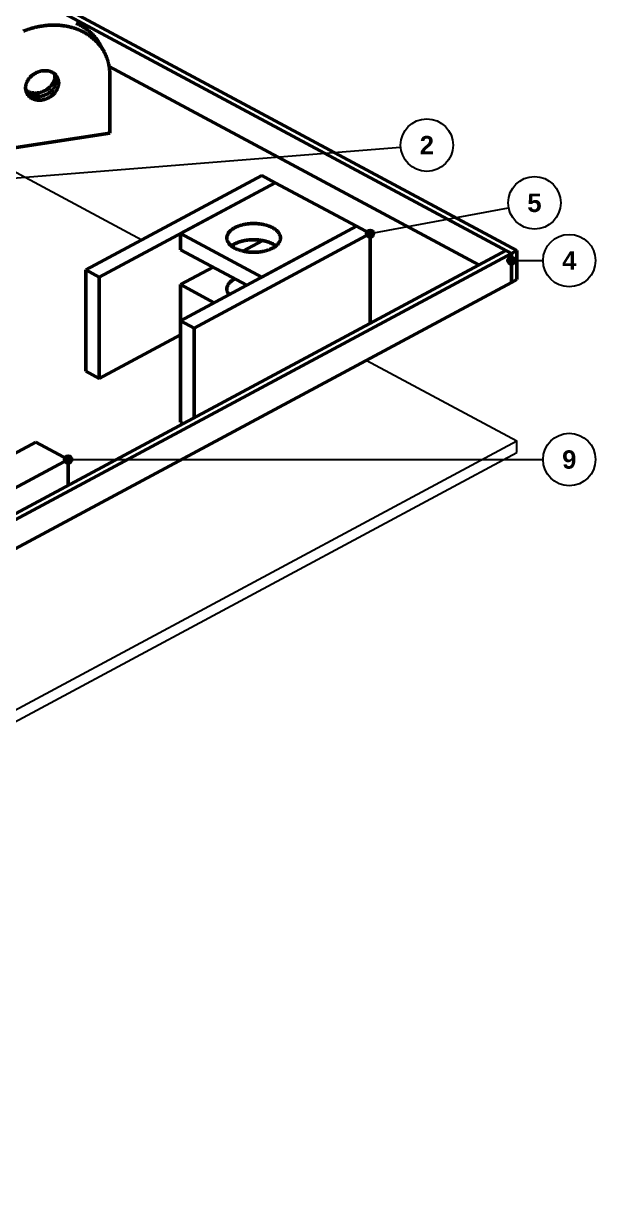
# Model space of a CAD drawing. Header units: millimetres. Extents: x 0 to 841, y 0 to 594.
# Drawn here: x 505.6 to 614.5, y 158.1 to 381.5 of the extents above; entities that cross this region are included whole.
import ezdxf
from ezdxf.enums import TextEntityAlignment as Align

# ---------------------------------------------------------------- set-up
doc = ezdxf.new("R2010")
doc.units = ezdxf.units.MM
for name, color, linetype, lineweight in [('ACH', 7, 'CONTINUOUS', 13), ('COTA', 7, 'CONTINUOUS', 25), ('FINA', 7, 'CONTINUOUS', 25), ('TXT', 7, 'CONTINUOUS', 25), ('VIS', 7, 'CONTINUOUS', 50)]:
    doc.layers.add(name, color=color, linetype=linetype, lineweight=lineweight)
doc.styles.add('STDB', font='LiberationSans-Bold.ttf')

msp = doc.modelspace()

# ---------------------------------------------------------------- hatches: boundary and pattern name
at = {"layer": 'ACH'}
h = msp.add_hatch(color=7, dxfattribs=at)
h.dxf.hatch_style = 1
h.paths.add_polyline_path([(572.37, 341.52), (572.13, 342.08), (571.57, 342.32), (571, 342.08), (570.77, 341.52), (571, 340.95), (571.57, 340.72), (572.13, 340.95)])
h = msp.add_hatch(color=7, dxfattribs=at)
h.dxf.hatch_style = 1
h.paths.add_polyline_path([(599.27, 336.37), (599.03, 336.93), (598.47, 337.17), (597.9, 336.93), (597.67, 336.37), (597.9, 335.8), (598.47, 335.57), (599.03, 335.8)])
h = msp.add_hatch(color=7, dxfattribs=at)
h.dxf.hatch_style = 1
h.paths.add_polyline_path([(514.87, 298.47), (514.64, 299.04), (514.07, 299.27), (513.51, 299.04), (513.27, 298.47), (513.51, 297.91), (514.07, 297.67), (514.64, 297.91)])

# ---------------------------------------------------------------- linework, layer by layer
at = {"layer": 'COTA'}
for p, q in [((353.73, 340.15), (577.39, 357.97)), ((571.57, 341.52), (597.95, 346.45)), ((598.47, 336.37), (604.5, 336.37)), ((514.07, 298.47), (604.5, 298.47))]:
    msp.add_line(p, q, dxfattribs=at)
for centre in [(571.57, 341.52), (598.47, 336.37), (514.07, 298.47)]:
    msp.add_circle(centre, 0.8, dxfattribs=at)
at = {"layer": 'FINA'}
for points in [[(334.47, 479.49), (598.47, 337.75)], [(335.5, 480.05), (599.5, 338.31)], [(520.96, 376.05), (520.9, 376.15), (520.84, 376.26), (520.78, 376.36), (520.72, 376.46), (520.65, 376.57), (520.59, 376.67), (520.53, 376.77), (520.46, 376.87), (520.39, 376.97), (520.32, 377.06), (520.25, 377.16), (520.18, 377.26), (520.1, 377.35), (520.03, 377.45), (519.95, 377.54), (519.88, 377.63), (519.8, 377.72), (519.72, 377.81), (519.64, 377.9), (519.55, 377.99), (519.47, 378.08), (519.39, 378.16), (519.3, 378.25), (519.21, 378.33), (519.13, 378.41), (519.04, 378.49), (518.95, 378.57), (518.86, 378.65), (518.77, 378.73), (518.67, 378.81), (518.58, 378.88), (518.49, 378.96), (518.39, 379.03), (518.29, 379.1), (518.2, 379.17), (518.1, 379.24), (518, 379.31), (517.9, 379.38), (517.8, 379.44), (517.7, 379.51), (517.6, 379.57), (517.49, 379.63), (517.39, 379.69), (517.28, 379.75), (517.18, 379.81), (517.07, 379.87), (516.97, 379.93), (516.86, 379.98), (516.75, 380.03), (516.64, 380.09), (516.54, 380.14), (516.43, 380.19), (516.32, 380.24), (516.21, 380.28), (516.1, 380.33), (515.98, 380.38), (515.87, 380.42), (515.76, 380.46), (515.65, 380.5), (515.53, 380.54), (515.42, 380.58), (515.31, 380.62), (515.19, 380.66), (515.08, 380.69), (514.96, 380.73), (514.85, 380.76), (514.73, 380.79), (514.61, 380.82), (514.5, 380.85), (514.38, 380.88), (514.26, 380.91), (514.15, 380.94), (514.03, 380.96), (513.91, 380.99), (513.79, 381.01), (513.67, 381.03), (513.56, 381.05), (513.44, 381.07), (513.32, 381.09), (513.2, 381.11), (513.08, 381.12), (512.96, 381.14), (512.84, 381.15), (512.72, 381.16), (512.6, 381.17), (512.48, 381.19), (512.36, 381.19), (512.24, 381.2), (512.12, 381.21), (512, 381.22), (511.88, 381.22), (511.76, 381.23), (511.64, 381.23), (511.52, 381.23), (511.4, 381.23), (511.28, 381.23), (511.16, 381.23), (511.04, 381.23), (510.92, 381.23), (510.8, 381.22), (510.68, 381.22), (510.56, 381.21), (510.44, 381.21), (510.32, 381.2), (510.2, 381.19), (510.08, 381.18), (509.96, 381.17), (509.84, 381.16), (509.72, 381.14), (509.6, 381.13), (509.48, 381.11), (509.36, 381.1), (509.25, 381.08), (509.13, 381.06), (509.01, 381.05), (508.89, 381.03), (508.77, 381.01), (508.65, 380.98), (508.53, 380.96), (508.42, 380.94), (508.3, 380.91), (508.18, 380.89), (508.06, 380.86), (507.95, 380.84), (507.83, 380.81), (507.71, 380.78), (507.6, 380.75), (507.48, 380.72), (507.36, 380.69), (507.25, 380.66), (507.13, 380.62), (507.02, 380.59), (506.9, 380.56), (506.79, 380.52), (506.67, 380.48), (506.56, 380.45), (506.44, 380.41), (506.33, 380.37), (506.22, 380.33), (506.1, 380.29), (505.99, 380.25), (505.88, 380.21), (505.77, 380.16), (505.65, 380.12), (505.54, 380.07)], [(520.23, 377.4), (520.18, 377.51), (520.12, 377.61), (520.06, 377.72), (520, 377.82), (519.93, 377.92), (519.87, 378.02), (519.8, 378.12), (519.74, 378.22), (519.67, 378.32), (519.6, 378.42), (519.53, 378.52), (519.46, 378.61), (519.38, 378.71), (519.31, 378.8), (519.23, 378.9), (519.15, 378.99), (519.08, 379.08), (519, 379.17), (518.91, 379.26), (518.83, 379.35), (518.75, 379.43), (518.67, 379.52), (518.58, 379.6), (518.49, 379.69), (518.41, 379.77), (518.32, 379.85), (518.23, 379.93), (518.14, 380.01), (518.04, 380.09), (517.95, 380.16), (517.86, 380.24), (517.76, 380.31), (517.67, 380.39), (517.57, 380.46), (517.47, 380.53), (517.38, 380.6), (517.28, 380.67), (517.18, 380.73), (517.08, 380.8), (516.98, 380.86), (516.87, 380.93), (516.77, 380.99), (516.67, 381.05), (516.56, 381.11), (516.46, 381.17), (516.35, 381.22), (516.25, 381.28), (516.14, 381.34), (516.03, 381.39), (515.92, 381.44), (515.81, 381.49), (515.71, 381.54), (515.6, 381.59)], [(520.96, 376.05), (520.23, 377.4)], [(522.01, 371.72), (522.01, 371.84), (522.01, 371.96), (522, 372.09), (522, 372.21), (521.99, 372.33), (521.98, 372.45), (521.97, 372.57), (521.96, 372.69), (521.95, 372.81), (521.94, 372.93), (521.92, 373.05), (521.9, 373.17), (521.88, 373.29), (521.86, 373.41), (521.84, 373.53), (521.82, 373.65), (521.79, 373.77), (521.76, 373.89), (521.74, 374.01), (521.71, 374.13), (521.67, 374.24), (521.64, 374.36), (521.61, 374.48), (521.57, 374.59), (521.53, 374.71), (521.49, 374.82), (521.45, 374.94), (521.41, 375.05), (521.36, 375.16), (521.32, 375.28), (521.27, 375.39), (521.22, 375.5), (521.17, 375.61), (521.12, 375.72), (521.07, 375.83), (521.01, 375.94), (520.96, 376.05)], [(521.88, 373.34), (592.28, 335.54)], [(506.21, 368.2), (506.16, 368.31), (506.11, 368.42), (506.07, 368.53), (506.04, 368.65), (506.01, 368.76), (505.99, 368.88), (505.97, 369), (505.96, 369.12), (505.96, 369.24), (505.96, 369.36), (505.97, 369.48), (505.98, 369.6), (506, 369.72), (506.02, 369.83), (506.05, 369.95), (506.09, 370.06), (506.12, 370.18), (506.17, 370.29), (506.22, 370.4), (506.27, 370.51), (506.32, 370.61), (506.38, 370.72), (506.45, 370.82), (506.52, 370.92), (506.59, 371.02), (506.66, 371.11), (506.74, 371.2), (506.82, 371.29), (506.9, 371.38), (506.99, 371.46), (507.07, 371.54), (507.16, 371.62), (507.26, 371.7), (507.35, 371.77), (507.45, 371.84), (507.55, 371.91), (507.65, 371.97), (507.76, 372.03), (507.86, 372.09), (507.97, 372.15), (508.08, 372.2), (508.19, 372.25), (508.3, 372.29), (508.41, 372.33), (508.52, 372.37), (508.64, 372.41), (508.75, 372.44), (508.87, 372.47), (508.99, 372.49), (509.11, 372.51), (509.22, 372.53), (509.34, 372.54), (509.46, 372.55), (509.58, 372.55), (509.7, 372.55), (509.82, 372.55), (509.94, 372.54), (510.06, 372.53), (510.18, 372.51), (510.3, 372.49), (510.42, 372.46), (510.53, 372.43), (510.65, 372.4), (510.76, 372.36), (510.87, 372.31), (510.98, 372.26), (511.09, 372.2), (511.19, 372.14), (511.29, 372.08), (511.39, 372.01), (511.48, 371.93), (511.57, 371.85), (511.66, 371.77), (511.74, 371.68), (511.81, 371.59), (511.88, 371.49), (511.95, 371.39), (512.01, 371.28)], [(505.98, 368.94), (506.07, 368.87), (506.16, 368.79), (506.26, 368.73), (506.37, 368.66), (506.47, 368.6), (506.58, 368.55), (506.69, 368.5), (506.8, 368.46), (506.92, 368.42), (507.03, 368.39), (507.15, 368.36), (507.27, 368.34), (507.39, 368.32), (507.51, 368.3), (507.63, 368.29), (507.75, 368.29), (507.87, 368.29), (507.99, 368.29), (508.11, 368.3), (508.23, 368.31), (508.35, 368.32), (508.47, 368.34), (508.59, 368.36), (508.71, 368.39), (508.82, 368.42), (508.94, 368.46), (509.05, 368.49), (509.17, 368.53), (509.28, 368.58), (509.39, 368.63), (509.5, 368.68), (509.61, 368.73), (509.71, 368.79), (509.82, 368.85), (509.92, 368.91), (510.02, 368.98), (510.12, 369.05), (510.22, 369.12), (510.31, 369.2), (510.4, 369.27), (510.49, 369.35), (510.58, 369.44), (510.66, 369.52), (510.74, 369.61), (510.82, 369.71), (510.9, 369.8), (510.97, 369.9), (511.04, 370), (511.1, 370.1), (511.16, 370.2), (511.22, 370.31), (511.27, 370.42), (511.32, 370.53), (511.37, 370.64), (511.41, 370.75), (511.44, 370.87), (511.47, 370.98), (511.5, 371.1), (511.52, 371.22), (511.53, 371.34), (511.54, 371.46), (511.54, 371.58)], [(511.54, 371.58), (511.54, 371.63), (511.54, 371.69), (511.54, 371.74), (511.54, 371.79), (511.53, 371.84), (511.52, 371.9)], [(511.91, 370.9), (511.9, 371.02), (511.89, 371.14), (511.88, 371.26), (511.86, 371.38), (511.83, 371.49), (511.8, 371.61)], [(512.01, 371.28), (512.06, 371.17), (512.11, 371.06), (512.15, 370.95), (512.19, 370.83), (512.22, 370.71), (512.24, 370.59), (512.25, 370.47), (512.26, 370.35), (512.27, 370.23)], [(522.01, 360.65), (522.01, 371.72)], [(506.06, 368.56), (506.14, 368.46), (506.22, 368.37), (506.31, 368.29), (506.4, 368.21), (506.5, 368.14), (506.6, 368.07), (506.7, 368), (506.8, 367.94), (506.91, 367.89), (507.02, 367.84), (507.14, 367.79), (507.25, 367.75), (507.37, 367.72), (507.48, 367.69), (507.6, 367.66), (507.72, 367.64), (507.84, 367.63), (507.96, 367.62), (508.08, 367.61), (508.21, 367.61), (508.33, 367.61), (508.45, 367.62), (508.57, 367.63), (508.69, 367.64), (508.81, 367.66), (508.93, 367.68), (509.05, 367.71), (509.16, 367.74), (509.28, 367.77), (509.4, 367.81), (509.51, 367.85), (509.62, 367.89), (509.73, 367.94), (509.84, 367.99), (509.95, 368.04), (510.06, 368.1), (510.16, 368.16), (510.27, 368.23), (510.37, 368.29), (510.47, 368.36), (510.57, 368.43), (510.66, 368.51), (510.75, 368.59), (510.84, 368.67), (510.93, 368.75), (511.01, 368.84), (511.1, 368.93), (511.18, 369.02), (511.25, 369.12), (511.32, 369.21), (511.39, 369.31), (511.46, 369.41), (511.52, 369.52), (511.58, 369.62), (511.63, 369.73), (511.68, 369.84), (511.73, 369.96), (511.77, 370.07), (511.8, 370.19), (511.83, 370.3), (511.86, 370.42), (511.88, 370.54), (511.89, 370.66), (511.9, 370.78), (511.91, 370.9)], [(512.27, 370.23), (512.26, 370.1), (512.25, 369.98), (512.24, 369.86), (512.22, 369.74), (512.19, 369.62), (512.16, 369.51), (512.13, 369.39), (512.09, 369.28), (512.04, 369.16), (511.99, 369.05), (511.94, 368.94), (511.88, 368.84), (511.82, 368.73), (511.75, 368.63), (511.68, 368.53), (511.61, 368.43), (511.53, 368.34), (511.45, 368.25), (511.37, 368.16), (511.29, 368.07), (511.2, 367.99), (511.11, 367.91), (511.02, 367.83), (510.92, 367.75), (510.82, 367.68), (510.72, 367.61), (510.62, 367.54), (510.52, 367.48), (510.41, 367.42), (510.3, 367.36), (510.2, 367.31), (510.08, 367.26), (509.97, 367.21), (509.86, 367.17), (509.74, 367.13), (509.63, 367.09), (509.51, 367.06), (509.39, 367.03), (509.28, 367), (509.16, 366.98), (509.04, 366.96), (508.92, 366.95), (508.79, 366.94), (508.67, 366.93), (508.55, 366.93), (508.43, 366.93), (508.31, 366.94), (508.19, 366.95), (508.07, 366.97), (507.95, 366.99), (507.83, 367.02), (507.71, 367.05), (507.6, 367.08), (507.48, 367.12), (507.37, 367.17), (507.26, 367.22), (507.15, 367.27), (507.04, 367.33), (506.94, 367.4), (506.84, 367.47), (506.75, 367.55), (506.66, 367.63), (506.57, 367.71), (506.49, 367.8), (506.41, 367.89), (506.34, 367.99), (506.27, 368.09), (506.21, 368.2)], [(496.21, 356.69), (522.01, 360.65)], [(497.33, 356.86), (528.11, 340.34)], [(550.94, 352.59), (517.43, 334.6)], [(553.52, 351.21), (520, 333.21)], [(553.52, 351.21), (535.47, 341.52)], [(550.94, 352.59), (553.52, 351.21)], [(553.52, 351.21), (568.99, 342.9)], [(568.99, 342.9), (535.47, 324.91)], [(544.29, 340.69), (544.29, 340.81), (544.31, 340.93), (544.33, 341.04), (544.37, 341.16), (544.41, 341.27), (544.46, 341.38), (544.51, 341.49), (544.57, 341.59), (544.64, 341.69), (544.72, 341.79), (544.79, 341.88), (544.88, 341.96), (544.96, 342.05), (545.05, 342.13), (545.14, 342.21), (545.24, 342.28), (545.34, 342.35), (545.43, 342.42), (545.54, 342.48), (545.64, 342.54), (545.74, 342.6), (545.85, 342.66), (545.96, 342.71), (546.06, 342.77), (546.17, 342.81), (546.28, 342.86), (546.4, 342.91), (546.51, 342.95), (546.62, 342.99), (546.73, 343.03), (546.85, 343.06), (546.96, 343.1), (547.08, 343.13), (547.2, 343.16), (547.31, 343.19), (547.43, 343.22), (547.55, 343.24), (547.66, 343.27), (547.78, 343.29), (547.9, 343.31), (548.02, 343.33), (548.14, 343.34), (548.26, 343.36), (548.38, 343.37), (548.5, 343.39), (548.61, 343.4), (548.73, 343.41), (548.85, 343.41), (548.97, 343.42), (549.09, 343.42), (549.21, 343.43), (549.33, 343.43), (549.45, 343.43), (549.57, 343.43), (549.69, 343.42), (549.81, 343.42), (549.93, 343.41), (550.05, 343.41), (550.17, 343.4), (550.29, 343.39), (550.41, 343.37), (550.53, 343.36), (550.65, 343.34), (550.77, 343.33), (550.89, 343.31), (551.01, 343.29), (551.12, 343.27), (551.24, 343.24), (551.36, 343.22), (551.48, 343.19), (551.59, 343.16), (551.71, 343.13), (551.82, 343.1), (551.94, 343.06), (552.05, 343.03), (552.17, 342.99), (552.28, 342.95), (552.39, 342.91), (552.5, 342.86), (552.62, 342.81), (552.72, 342.77), (552.83, 342.71), (552.94, 342.66), (553.05, 342.6), (553.15, 342.54), (553.25, 342.48), (553.35, 342.42), (553.45, 342.35), (553.55, 342.28), (553.65, 342.21), (553.74, 342.13), (553.83, 342.05), (553.91, 341.96), (553.99, 341.88), (554.07, 341.79), (554.15, 341.69), (554.21, 341.59), (554.28, 341.49), (554.33, 341.38), (554.38, 341.27), (554.42, 341.16), (554.46, 341.04), (554.48, 340.93), (554.49, 340.81), (554.5, 340.69)], [(568.99, 342.9), (550.94, 333.21)], [(568.99, 342.9), (571.57, 341.52)], [(535.47, 338.44), (535.47, 341.52)], [(535.47, 341.52), (550.94, 333.21)], [(571.57, 341.52), (538.05, 323.52)], [(545.78, 338.75), (545.68, 338.81), (545.57, 338.87), (545.47, 338.94), (545.37, 339), (545.27, 339.08), (545.17, 339.15), (545.08, 339.23), (544.98, 339.31), (544.9, 339.39), (544.81, 339.48), (544.73, 339.57), (544.66, 339.67), (544.58, 339.77), (544.52, 339.87), (544.46, 339.98), (544.41, 340.09), (544.37, 340.21), (544.33, 340.33), (544.31, 340.44), (544.29, 340.57), (544.29, 340.69)], [(545.17, 339.15), (545.27, 339.22), (545.36, 339.29), (545.46, 339.36), (545.57, 339.43), (545.67, 339.49), (545.78, 339.55), (545.88, 339.6), (545.99, 339.65), (546.1, 339.71), (546.21, 339.75), (546.32, 339.8), (546.43, 339.85), (546.55, 339.89), (546.66, 339.93), (546.78, 339.97), (546.89, 340), (547.01, 340.03), (547.12, 340.07), (547.24, 340.1), (547.36, 340.13), (547.48, 340.15), (547.59, 340.18), (547.71, 340.2), (547.83, 340.22), (547.95, 340.24), (548.07, 340.26), (548.19, 340.28), (548.31, 340.29), (548.43, 340.3), (548.55, 340.32), (548.67, 340.33), (548.79, 340.33), (548.91, 340.34), (549.03, 340.35), (549.15, 340.35), (549.27, 340.35), (549.39, 340.35), (549.52, 340.35), (549.64, 340.35), (549.76, 340.35), (549.88, 340.34), (550, 340.33), (550.12, 340.33), (550.24, 340.32), (550.36, 340.3), (550.48, 340.29), (550.6, 340.28), (550.72, 340.26), (550.84, 340.24), (550.96, 340.22), (551.08, 340.2), (551.19, 340.18), (551.31, 340.15), (551.43, 340.13), (551.55, 340.1), (551.66, 340.07), (551.78, 340.03), (551.9, 340), (552.01, 339.97), (552.13, 339.93), (552.24, 339.89), (552.35, 339.85), (552.47, 339.8), (552.58, 339.75), (552.69, 339.71), (552.8, 339.65), (552.91, 339.6), (553.01, 339.55), (553.12, 339.49), (553.22, 339.43), (553.32, 339.36), (553.43, 339.29), (553.52, 339.22), (553.62, 339.15)], [(554.5, 340.69), (554.49, 340.57), (554.48, 340.45), (554.45, 340.33), (554.42, 340.21), (554.38, 340.1), (554.33, 339.99), (554.27, 339.88), (554.21, 339.78), (554.14, 339.68), (554.07, 339.58), (553.99, 339.49), (553.9, 339.41), (553.82, 339.32), (553.73, 339.24), (553.64, 339.16), (553.54, 339.09), (553.44, 339.02), (553.34, 338.95), (553.24, 338.89), (553.14, 338.82), (553.03, 338.76), (552.92, 338.71), (552.82, 338.65), (552.71, 338.6), (552.6, 338.55), (552.48, 338.51), (552.37, 338.46), (552.26, 338.42), (552.14, 338.38), (552.03, 338.34), (551.91, 338.3), (551.8, 338.27), (551.68, 338.24), (551.56, 338.21), (551.45, 338.18), (551.33, 338.15), (551.21, 338.13), (551.09, 338.1), (550.97, 338.08), (550.85, 338.06), (550.73, 338.04), (550.61, 338.03), (550.49, 338.01), (550.37, 338), (550.25, 337.99), (550.13, 337.98), (550.01, 337.97), (549.89, 337.96), (549.77, 337.96), (549.65, 337.95), (549.53, 337.95), (549.41, 337.95), (549.29, 337.95), (549.17, 337.95), (549.05, 337.95), (548.93, 337.96), (548.81, 337.97), (548.68, 337.97), (548.56, 337.98), (548.44, 338), (548.32, 338.01), (548.2, 338.02), (548.08, 338.04), (547.96, 338.06), (547.84, 338.08), (547.73, 338.1), (547.61, 338.12), (547.49, 338.15), (547.37, 338.17), (547.25, 338.2), (547.14, 338.23), (547.02, 338.26), (546.9, 338.3), (546.79, 338.33), (546.67, 338.37), (546.56, 338.41), (546.45, 338.45), (546.33, 338.5), (546.22, 338.54), (546.11, 338.59), (546, 338.64), (545.89, 338.69), (545.78, 338.75)], [(551.11, 340.19), (547.35, 338.18)], [(571.57, 324.42), (571.57, 341.52)], [(335.5, 197.67), (597.44, 338.31)], [(336.53, 197.12), (598.47, 337.75)], [(535.47, 338.44), (548.08, 331.68)], [(597.44, 338.31), (598.47, 337.75)], [(598.47, 337.75), (599.5, 338.31)], [(598.47, 332.22), (598.47, 337.75)], [(598.47, 332.22), (598.47, 337.75)], [(599.5, 332.77), (599.5, 338.31)], [(517.43, 315.28), (517.43, 334.6)], [(517.43, 334.6), (520, 333.21)], [(520, 313.9), (520, 333.21)], [(541.66, 335.12), (535.47, 331.8)], [(336.53, 191.58), (598.47, 332.22)], [(535.47, 324.91), (535.47, 331.8)], [(535.47, 331.8), (541.89, 328.35)], [(544.29, 330.97), (544.29, 331.09), (544.31, 331.21), (544.33, 331.33), (544.37, 331.45), (544.41, 331.56), (544.46, 331.67), (544.52, 331.78), (544.58, 331.89), (544.66, 331.99), (544.73, 332.08), (544.81, 332.17), (544.9, 332.26), (544.98, 332.35), (545.08, 332.43), (545.17, 332.51), (545.27, 332.58), (545.37, 332.65), (545.47, 332.72), (545.57, 332.78), (545.68, 332.85), (545.78, 332.91)], [(544.72, 329.87), (544.64, 329.97), (544.57, 330.07), (544.51, 330.17), (544.46, 330.27), (544.41, 330.38), (544.37, 330.5), (544.33, 330.61), (544.31, 330.73), (544.29, 330.85), (544.29, 330.97)], [(598.47, 332.22), (599.5, 332.77)], [(535.47, 305.59), (535.47, 324.91)], [(535.47, 324.91), (538.05, 323.52)], [(535.47, 322.2), (520, 313.9)], [(538.05, 306.42), (538.05, 323.52)], [(570.85, 317.39), (599.5, 302.01)], [(517.43, 315.28), (520, 313.9)], [(535.47, 305.59), (535.99, 305.31)], [(335.5, 160.27), (599.5, 302.01)], [(402.36, 245.14), (507.89, 301.79)], [(507.89, 301.79), (514.07, 298.47)], [(599.5, 299.8), (599.5, 302.01)], [(335.5, 158.06), (599.5, 299.8)], [(408.55, 241.82), (514.07, 298.47)], [(514.07, 293.55), (514.07, 298.47)]]:
    msp.add_lwpolyline(points, dxfattribs=at)
for centre in [(582.38, 358.37), (602.87, 347.37), (609.5, 336.37), (609.5, 298.47)]:
    msp.add_circle(centre, 5, dxfattribs=at)
at = {"layer": 'VIS'}
for points in [[(334.47, 479.49), (598.47, 337.75)], [(335.5, 480.05), (599.5, 338.31)], [(520.96, 376.05), (520.9, 376.15), (520.84, 376.26), (520.78, 376.36), (520.72, 376.46), (520.65, 376.57), (520.59, 376.67), (520.53, 376.77), (520.46, 376.87), (520.39, 376.97), (520.32, 377.06), (520.25, 377.16), (520.18, 377.26), (520.1, 377.35), (520.03, 377.45), (519.95, 377.54), (519.88, 377.63), (519.8, 377.72), (519.72, 377.81), (519.64, 377.9), (519.55, 377.99), (519.47, 378.08), (519.39, 378.16), (519.3, 378.25), (519.21, 378.33), (519.13, 378.41), (519.04, 378.49), (518.95, 378.57), (518.86, 378.65), (518.77, 378.73), (518.67, 378.81), (518.58, 378.88), (518.49, 378.96), (518.39, 379.03), (518.29, 379.1), (518.2, 379.17), (518.1, 379.24), (518, 379.31), (517.9, 379.38), (517.8, 379.44), (517.7, 379.51), (517.6, 379.57), (517.49, 379.63), (517.39, 379.69), (517.28, 379.75), (517.18, 379.81), (517.07, 379.87), (516.97, 379.93), (516.86, 379.98), (516.75, 380.03), (516.64, 380.09), (516.54, 380.14), (516.43, 380.19), (516.32, 380.24), (516.21, 380.28), (516.1, 380.33), (515.98, 380.38), (515.87, 380.42), (515.76, 380.46), (515.65, 380.5), (515.53, 380.54), (515.42, 380.58), (515.31, 380.62), (515.19, 380.66), (515.08, 380.69), (514.96, 380.73), (514.85, 380.76), (514.73, 380.79), (514.61, 380.82), (514.5, 380.85), (514.38, 380.88), (514.26, 380.91), (514.15, 380.94), (514.03, 380.96), (513.91, 380.99), (513.79, 381.01), (513.67, 381.03), (513.56, 381.05), (513.44, 381.07), (513.32, 381.09), (513.2, 381.11), (513.08, 381.12), (512.96, 381.14), (512.84, 381.15), (512.72, 381.16), (512.6, 381.17), (512.48, 381.19), (512.36, 381.19), (512.24, 381.2), (512.12, 381.21), (512, 381.22), (511.88, 381.22), (511.76, 381.23), (511.64, 381.23), (511.52, 381.23), (511.4, 381.23), (511.28, 381.23), (511.16, 381.23), (511.04, 381.23), (510.92, 381.23), (510.8, 381.22), (510.68, 381.22), (510.56, 381.21), (510.44, 381.21), (510.32, 381.2), (510.2, 381.19), (510.08, 381.18), (509.96, 381.17), (509.84, 381.16), (509.72, 381.14), (509.6, 381.13), (509.48, 381.11), (509.36, 381.1), (509.25, 381.08), (509.13, 381.06), (509.01, 381.05), (508.89, 381.03), (508.77, 381.01), (508.65, 380.98), (508.53, 380.96), (508.42, 380.94), (508.3, 380.91), (508.18, 380.89), (508.06, 380.86), (507.95, 380.84), (507.83, 380.81), (507.71, 380.78), (507.6, 380.75), (507.48, 380.72), (507.36, 380.69), (507.25, 380.66), (507.13, 380.62), (507.02, 380.59), (506.9, 380.56), (506.79, 380.52), (506.67, 380.48), (506.56, 380.45), (506.44, 380.41), (506.33, 380.37), (506.22, 380.33), (506.1, 380.29), (505.99, 380.25), (505.88, 380.21), (505.77, 380.16), (505.65, 380.12), (505.54, 380.07)], [(520.23, 377.4), (520.18, 377.51), (520.12, 377.61), (520.06, 377.72), (520, 377.82), (519.93, 377.92), (519.87, 378.02), (519.8, 378.12), (519.74, 378.22), (519.67, 378.32), (519.6, 378.42), (519.53, 378.52), (519.46, 378.61), (519.38, 378.71), (519.31, 378.8), (519.23, 378.9), (519.15, 378.99), (519.08, 379.08), (519, 379.17), (518.91, 379.26), (518.83, 379.35), (518.75, 379.43), (518.67, 379.52), (518.58, 379.6), (518.49, 379.69), (518.41, 379.77), (518.32, 379.85), (518.23, 379.93), (518.14, 380.01), (518.04, 380.09), (517.95, 380.16), (517.86, 380.24), (517.76, 380.31), (517.67, 380.39), (517.57, 380.46), (517.47, 380.53), (517.38, 380.6), (517.28, 380.67), (517.18, 380.73), (517.08, 380.8), (516.98, 380.86), (516.87, 380.93), (516.77, 380.99), (516.67, 381.05), (516.56, 381.11), (516.46, 381.17), (516.35, 381.22), (516.25, 381.28), (516.14, 381.34), (516.03, 381.39), (515.92, 381.44), (515.81, 381.49), (515.71, 381.54), (515.6, 381.59)], [(520.96, 376.05), (520.23, 377.4)], [(522.01, 371.72), (522.01, 371.84), (522.01, 371.96), (522, 372.09), (522, 372.21), (521.99, 372.33), (521.98, 372.45), (521.97, 372.57), (521.96, 372.69), (521.95, 372.81), (521.94, 372.93), (521.92, 373.05), (521.9, 373.17), (521.88, 373.29), (521.86, 373.41), (521.84, 373.53), (521.82, 373.65), (521.79, 373.77), (521.76, 373.89), (521.74, 374.01), (521.71, 374.13), (521.67, 374.24), (521.64, 374.36), (521.61, 374.48), (521.57, 374.59), (521.53, 374.71), (521.49, 374.82), (521.45, 374.94), (521.41, 375.05), (521.36, 375.16), (521.32, 375.28), (521.27, 375.39), (521.22, 375.5), (521.17, 375.61), (521.12, 375.72), (521.07, 375.83), (521.01, 375.94), (520.96, 376.05)], [(521.88, 373.34), (592.28, 335.54)], [(506.21, 368.2), (506.16, 368.31), (506.11, 368.42), (506.07, 368.53), (506.04, 368.65), (506.01, 368.76), (505.99, 368.88), (505.97, 369), (505.96, 369.12), (505.96, 369.24), (505.96, 369.36), (505.97, 369.48), (505.98, 369.6), (506, 369.72), (506.02, 369.83), (506.05, 369.95), (506.09, 370.06), (506.12, 370.18), (506.17, 370.29), (506.22, 370.4), (506.27, 370.51), (506.32, 370.61), (506.38, 370.72), (506.45, 370.82), (506.52, 370.92), (506.59, 371.02), (506.66, 371.11), (506.74, 371.2), (506.82, 371.29), (506.9, 371.38), (506.99, 371.46), (507.07, 371.54), (507.16, 371.62), (507.26, 371.7), (507.35, 371.77), (507.45, 371.84), (507.55, 371.91), (507.65, 371.97), (507.76, 372.03), (507.86, 372.09), (507.97, 372.15), (508.08, 372.2), (508.19, 372.25), (508.3, 372.29), (508.41, 372.33), (508.52, 372.37), (508.64, 372.41), (508.75, 372.44), (508.87, 372.47), (508.99, 372.49), (509.11, 372.51), (509.22, 372.53), (509.34, 372.54), (509.46, 372.55), (509.58, 372.55), (509.7, 372.55), (509.82, 372.55), (509.94, 372.54), (510.06, 372.53), (510.18, 372.51), (510.3, 372.49), (510.42, 372.46), (510.53, 372.43), (510.65, 372.4), (510.76, 372.36), (510.87, 372.31), (510.98, 372.26), (511.09, 372.2), (511.19, 372.14), (511.29, 372.08), (511.39, 372.01), (511.48, 371.93), (511.57, 371.85), (511.66, 371.77), (511.74, 371.68), (511.81, 371.59), (511.88, 371.49), (511.95, 371.39), (512.01, 371.28)], [(505.98, 368.94), (506.07, 368.87), (506.16, 368.79), (506.26, 368.73), (506.37, 368.66), (506.47, 368.6), (506.58, 368.55), (506.69, 368.5), (506.8, 368.46), (506.92, 368.42), (507.03, 368.39), (507.15, 368.36), (507.27, 368.34), (507.39, 368.32), (507.51, 368.3), (507.63, 368.29), (507.75, 368.29), (507.87, 368.29), (507.99, 368.29), (508.11, 368.3), (508.23, 368.31), (508.35, 368.32), (508.47, 368.34), (508.59, 368.36), (508.71, 368.39), (508.82, 368.42), (508.94, 368.46), (509.05, 368.49), (509.17, 368.53), (509.28, 368.58), (509.39, 368.63), (509.5, 368.68), (509.61, 368.73), (509.71, 368.79), (509.82, 368.85), (509.92, 368.91), (510.02, 368.98), (510.12, 369.05), (510.22, 369.12), (510.31, 369.2), (510.4, 369.27), (510.49, 369.35), (510.58, 369.44), (510.66, 369.52), (510.74, 369.61), (510.82, 369.71), (510.9, 369.8), (510.97, 369.9), (511.04, 370), (511.1, 370.1), (511.16, 370.2), (511.22, 370.31), (511.27, 370.42), (511.32, 370.53), (511.37, 370.64), (511.41, 370.75), (511.44, 370.87), (511.47, 370.98), (511.5, 371.1), (511.52, 371.22), (511.53, 371.34), (511.54, 371.46), (511.54, 371.58)], [(511.54, 371.58), (511.54, 371.63), (511.54, 371.69), (511.54, 371.74), (511.54, 371.79), (511.53, 371.84), (511.52, 371.9)], [(511.91, 370.9), (511.9, 371.02), (511.89, 371.14), (511.88, 371.26), (511.86, 371.38), (511.83, 371.49), (511.8, 371.61)], [(512.01, 371.28), (512.06, 371.17), (512.11, 371.06), (512.15, 370.95), (512.19, 370.83), (512.22, 370.71), (512.24, 370.59), (512.25, 370.47), (512.26, 370.35), (512.27, 370.23)], [(522.01, 360.65), (522.01, 371.72)], [(506.06, 368.56), (506.14, 368.46), (506.22, 368.37), (506.31, 368.29), (506.4, 368.21), (506.5, 368.14), (506.6, 368.07), (506.7, 368), (506.8, 367.94), (506.91, 367.89), (507.02, 367.84), (507.14, 367.79), (507.25, 367.75), (507.37, 367.72), (507.48, 367.69), (507.6, 367.66), (507.72, 367.64), (507.84, 367.63), (507.96, 367.62), (508.08, 367.61), (508.21, 367.61), (508.33, 367.61), (508.45, 367.62), (508.57, 367.63), (508.69, 367.64), (508.81, 367.66), (508.93, 367.68), (509.05, 367.71), (509.16, 367.74), (509.28, 367.77), (509.4, 367.81), (509.51, 367.85), (509.62, 367.89), (509.73, 367.94), (509.84, 367.99), (509.95, 368.04), (510.06, 368.1), (510.16, 368.16), (510.27, 368.23), (510.37, 368.29), (510.47, 368.36), (510.57, 368.43), (510.66, 368.51), (510.75, 368.59), (510.84, 368.67), (510.93, 368.75), (511.01, 368.84), (511.1, 368.93), (511.18, 369.02), (511.25, 369.12), (511.32, 369.21), (511.39, 369.31), (511.46, 369.41), (511.52, 369.52), (511.58, 369.62), (511.63, 369.73), (511.68, 369.84), (511.73, 369.96), (511.77, 370.07), (511.8, 370.19), (511.83, 370.3), (511.86, 370.42), (511.88, 370.54), (511.89, 370.66), (511.9, 370.78), (511.91, 370.9)], [(512.27, 370.23), (512.26, 370.1), (512.25, 369.98), (512.24, 369.86), (512.22, 369.74), (512.19, 369.62), (512.16, 369.51), (512.13, 369.39), (512.09, 369.28), (512.04, 369.16), (511.99, 369.05), (511.94, 368.94), (511.88, 368.84), (511.82, 368.73), (511.75, 368.63), (511.68, 368.53), (511.61, 368.43), (511.53, 368.34), (511.45, 368.25), (511.37, 368.16), (511.29, 368.07), (511.2, 367.99), (511.11, 367.91), (511.02, 367.83), (510.92, 367.75), (510.82, 367.68), (510.72, 367.61), (510.62, 367.54), (510.52, 367.48), (510.41, 367.42), (510.3, 367.36), (510.2, 367.31), (510.08, 367.26), (509.97, 367.21), (509.86, 367.17), (509.74, 367.13), (509.63, 367.09), (509.51, 367.06), (509.39, 367.03), (509.28, 367), (509.16, 366.98), (509.04, 366.96), (508.92, 366.95), (508.79, 366.94), (508.67, 366.93), (508.55, 366.93), (508.43, 366.93), (508.31, 366.94), (508.19, 366.95), (508.07, 366.97), (507.95, 366.99), (507.83, 367.02), (507.71, 367.05), (507.6, 367.08), (507.48, 367.12), (507.37, 367.17), (507.26, 367.22), (507.15, 367.27), (507.04, 367.33), (506.94, 367.4), (506.84, 367.47), (506.75, 367.55), (506.66, 367.63), (506.57, 367.71), (506.49, 367.8), (506.41, 367.89), (506.34, 367.99), (506.27, 368.09), (506.21, 368.2)], [(496.21, 356.69), (522.01, 360.65)], [(550.94, 352.59), (517.43, 334.6)], [(553.52, 351.21), (520, 333.21)], [(553.52, 351.21), (535.47, 341.52)], [(550.94, 352.59), (553.52, 351.21)], [(553.52, 351.21), (568.99, 342.9)], [(568.99, 342.9), (535.47, 324.91)], [(544.29, 340.69), (544.29, 340.81), (544.31, 340.93), (544.33, 341.04), (544.37, 341.16), (544.41, 341.27), (544.46, 341.38), (544.51, 341.49), (544.57, 341.59), (544.64, 341.69), (544.72, 341.79), (544.79, 341.88), (544.88, 341.96), (544.96, 342.05), (545.05, 342.13), (545.14, 342.21), (545.24, 342.28), (545.34, 342.35), (545.43, 342.42), (545.54, 342.48), (545.64, 342.54), (545.74, 342.6), (545.85, 342.66), (545.96, 342.71), (546.06, 342.77), (546.17, 342.81), (546.28, 342.86), (546.4, 342.91), (546.51, 342.95), (546.62, 342.99), (546.73, 343.03), (546.85, 343.06), (546.96, 343.1), (547.08, 343.13), (547.2, 343.16), (547.31, 343.19), (547.43, 343.22), (547.55, 343.24), (547.66, 343.27), (547.78, 343.29), (547.9, 343.31), (548.02, 343.33), (548.14, 343.34), (548.26, 343.36), (548.38, 343.37), (548.5, 343.39), (548.61, 343.4), (548.73, 343.41), (548.85, 343.41), (548.97, 343.42), (549.09, 343.42), (549.21, 343.43), (549.33, 343.43), (549.45, 343.43), (549.57, 343.43), (549.69, 343.42), (549.81, 343.42), (549.93, 343.41), (550.05, 343.41), (550.17, 343.4), (550.29, 343.39), (550.41, 343.37), (550.53, 343.36), (550.65, 343.34), (550.77, 343.33), (550.89, 343.31), (551.01, 343.29), (551.12, 343.27), (551.24, 343.24), (551.36, 343.22), (551.48, 343.19), (551.59, 343.16), (551.71, 343.13), (551.82, 343.1), (551.94, 343.06), (552.05, 343.03), (552.17, 342.99), (552.28, 342.95), (552.39, 342.91), (552.5, 342.86), (552.62, 342.81), (552.72, 342.77), (552.83, 342.71), (552.94, 342.66), (553.05, 342.6), (553.15, 342.54), (553.25, 342.48), (553.35, 342.42), (553.45, 342.35), (553.55, 342.28), (553.65, 342.21), (553.74, 342.13), (553.83, 342.05), (553.91, 341.96), (553.99, 341.88), (554.07, 341.79), (554.15, 341.69), (554.21, 341.59), (554.28, 341.49), (554.33, 341.38), (554.38, 341.27), (554.42, 341.16), (554.46, 341.04), (554.48, 340.93), (554.49, 340.81), (554.5, 340.69)], [(568.99, 342.9), (550.94, 333.21)], [(568.99, 342.9), (571.57, 341.52)], [(535.47, 338.44), (535.47, 341.52)], [(535.47, 341.52), (550.94, 333.21)], [(571.57, 341.52), (538.05, 323.52)], [(545.78, 338.75), (545.68, 338.81), (545.57, 338.87), (545.47, 338.94), (545.37, 339), (545.27, 339.08), (545.17, 339.15), (545.08, 339.23), (544.98, 339.31), (544.9, 339.39), (544.81, 339.48), (544.73, 339.57), (544.66, 339.67), (544.58, 339.77), (544.52, 339.87), (544.46, 339.98), (544.41, 340.09), (544.37, 340.21), (544.33, 340.33), (544.31, 340.44), (544.29, 340.57), (544.29, 340.69)], [(545.17, 339.15), (545.27, 339.22), (545.36, 339.29), (545.46, 339.36), (545.57, 339.43), (545.67, 339.49), (545.78, 339.55), (545.88, 339.6), (545.99, 339.65), (546.1, 339.71), (546.21, 339.75), (546.32, 339.8), (546.43, 339.85), (546.55, 339.89), (546.66, 339.93), (546.78, 339.97), (546.89, 340), (547.01, 340.03), (547.12, 340.07), (547.24, 340.1), (547.36, 340.13), (547.48, 340.15), (547.59, 340.18), (547.71, 340.2), (547.83, 340.22), (547.95, 340.24), (548.07, 340.26), (548.19, 340.28), (548.31, 340.29), (548.43, 340.3), (548.55, 340.32), (548.67, 340.33), (548.79, 340.33), (548.91, 340.34), (549.03, 340.35), (549.15, 340.35), (549.27, 340.35), (549.39, 340.35), (549.52, 340.35), (549.64, 340.35), (549.76, 340.35), (549.88, 340.34), (550, 340.33), (550.12, 340.33), (550.24, 340.32), (550.36, 340.3), (550.48, 340.29), (550.6, 340.28), (550.72, 340.26), (550.84, 340.24), (550.96, 340.22), (551.08, 340.2), (551.19, 340.18), (551.31, 340.15), (551.43, 340.13), (551.55, 340.1), (551.66, 340.07), (551.78, 340.03), (551.9, 340), (552.01, 339.97), (552.13, 339.93), (552.24, 339.89), (552.35, 339.85), (552.47, 339.8), (552.58, 339.75), (552.69, 339.71), (552.8, 339.65), (552.91, 339.6), (553.01, 339.55), (553.12, 339.49), (553.22, 339.43), (553.32, 339.36), (553.43, 339.29), (553.52, 339.22), (553.62, 339.15)], [(554.5, 340.69), (554.49, 340.57), (554.48, 340.45), (554.45, 340.33), (554.42, 340.21), (554.38, 340.1), (554.33, 339.99), (554.27, 339.88), (554.21, 339.78), (554.14, 339.68), (554.07, 339.58), (553.99, 339.49), (553.9, 339.41), (553.82, 339.32), (553.73, 339.24), (553.64, 339.16), (553.54, 339.09), (553.44, 339.02), (553.34, 338.95), (553.24, 338.89), (553.14, 338.82), (553.03, 338.76), (552.92, 338.71), (552.82, 338.65), (552.71, 338.6), (552.6, 338.55), (552.48, 338.51), (552.37, 338.46), (552.26, 338.42), (552.14, 338.38), (552.03, 338.34), (551.91, 338.3), (551.8, 338.27), (551.68, 338.24), (551.56, 338.21), (551.45, 338.18), (551.33, 338.15), (551.21, 338.13), (551.09, 338.1), (550.97, 338.08), (550.85, 338.06), (550.73, 338.04), (550.61, 338.03), (550.49, 338.01), (550.37, 338), (550.25, 337.99), (550.13, 337.98), (550.01, 337.97), (549.89, 337.96), (549.77, 337.96), (549.65, 337.95), (549.53, 337.95), (549.41, 337.95), (549.29, 337.95), (549.17, 337.95), (549.05, 337.95), (548.93, 337.96), (548.81, 337.97), (548.68, 337.97), (548.56, 337.98), (548.44, 338), (548.32, 338.01), (548.2, 338.02), (548.08, 338.04), (547.96, 338.06), (547.84, 338.08), (547.73, 338.1), (547.61, 338.12), (547.49, 338.15), (547.37, 338.17), (547.25, 338.2), (547.14, 338.23), (547.02, 338.26), (546.9, 338.3), (546.79, 338.33), (546.67, 338.37), (546.56, 338.41), (546.45, 338.45), (546.33, 338.5), (546.22, 338.54), (546.11, 338.59), (546, 338.64), (545.89, 338.69), (545.78, 338.75)], [(551.11, 340.19), (547.35, 338.18)], [(571.57, 324.42), (571.57, 341.52)], [(335.5, 197.67), (597.44, 338.31)], [(336.53, 197.12), (598.47, 337.75)], [(535.47, 338.44), (548.08, 331.68)], [(597.44, 338.31), (598.47, 337.75)], [(598.47, 337.75), (599.5, 338.31)], [(598.47, 332.22), (598.47, 337.75)], [(598.47, 332.22), (598.47, 337.75)], [(599.5, 332.77), (599.5, 338.31)], [(517.43, 315.28), (517.43, 334.6)], [(517.43, 334.6), (520, 333.21)], [(520, 313.9), (520, 333.21)], [(541.66, 335.12), (535.47, 331.8)], [(336.53, 191.58), (598.47, 332.22)], [(535.47, 324.91), (535.47, 331.8)], [(535.47, 331.8), (541.89, 328.35)], [(544.29, 330.97), (544.29, 331.09), (544.31, 331.21), (544.33, 331.33), (544.37, 331.45), (544.41, 331.56), (544.46, 331.67), (544.52, 331.78), (544.58, 331.89), (544.66, 331.99), (544.73, 332.08), (544.81, 332.17), (544.9, 332.26), (544.98, 332.35), (545.08, 332.43), (545.17, 332.51), (545.27, 332.58), (545.37, 332.65), (545.47, 332.72), (545.57, 332.78), (545.68, 332.85), (545.78, 332.91)], [(544.72, 329.87), (544.64, 329.97), (544.57, 330.07), (544.51, 330.17), (544.46, 330.27), (544.41, 330.38), (544.37, 330.5), (544.33, 330.61), (544.31, 330.73), (544.29, 330.85), (544.29, 330.97)], [(598.47, 332.22), (599.5, 332.77)], [(535.47, 305.59), (535.47, 324.91)], [(535.47, 324.91), (538.05, 323.52)], [(535.47, 322.2), (520, 313.9)], [(538.05, 306.42), (538.05, 323.52)], [(517.43, 315.28), (520, 313.9)], [(535.47, 305.59), (535.99, 305.31)], [(402.36, 245.14), (507.89, 301.79)], [(507.89, 301.79), (514.07, 298.47)], [(408.55, 241.82), (514.07, 298.47)], [(514.07, 293.55), (514.07, 298.47)]]:
    msp.add_lwpolyline(points, dxfattribs=at)

# ---------------------------------------------------------------- texts
at = {"layer": 'TXT', "style": 'STDB'}
for s, p in [('2', (582.38, 358.37)), ('5', (602.87, 347.37)), ('4', (609.5, 336.37)), ('9', (609.5, 298.47))]:
    msp.add_text(s, height=3.5, dxfattribs=at).set_placement(p, align=Align.MIDDLE_CENTER)

doc.saveas('drawing.dxf')
